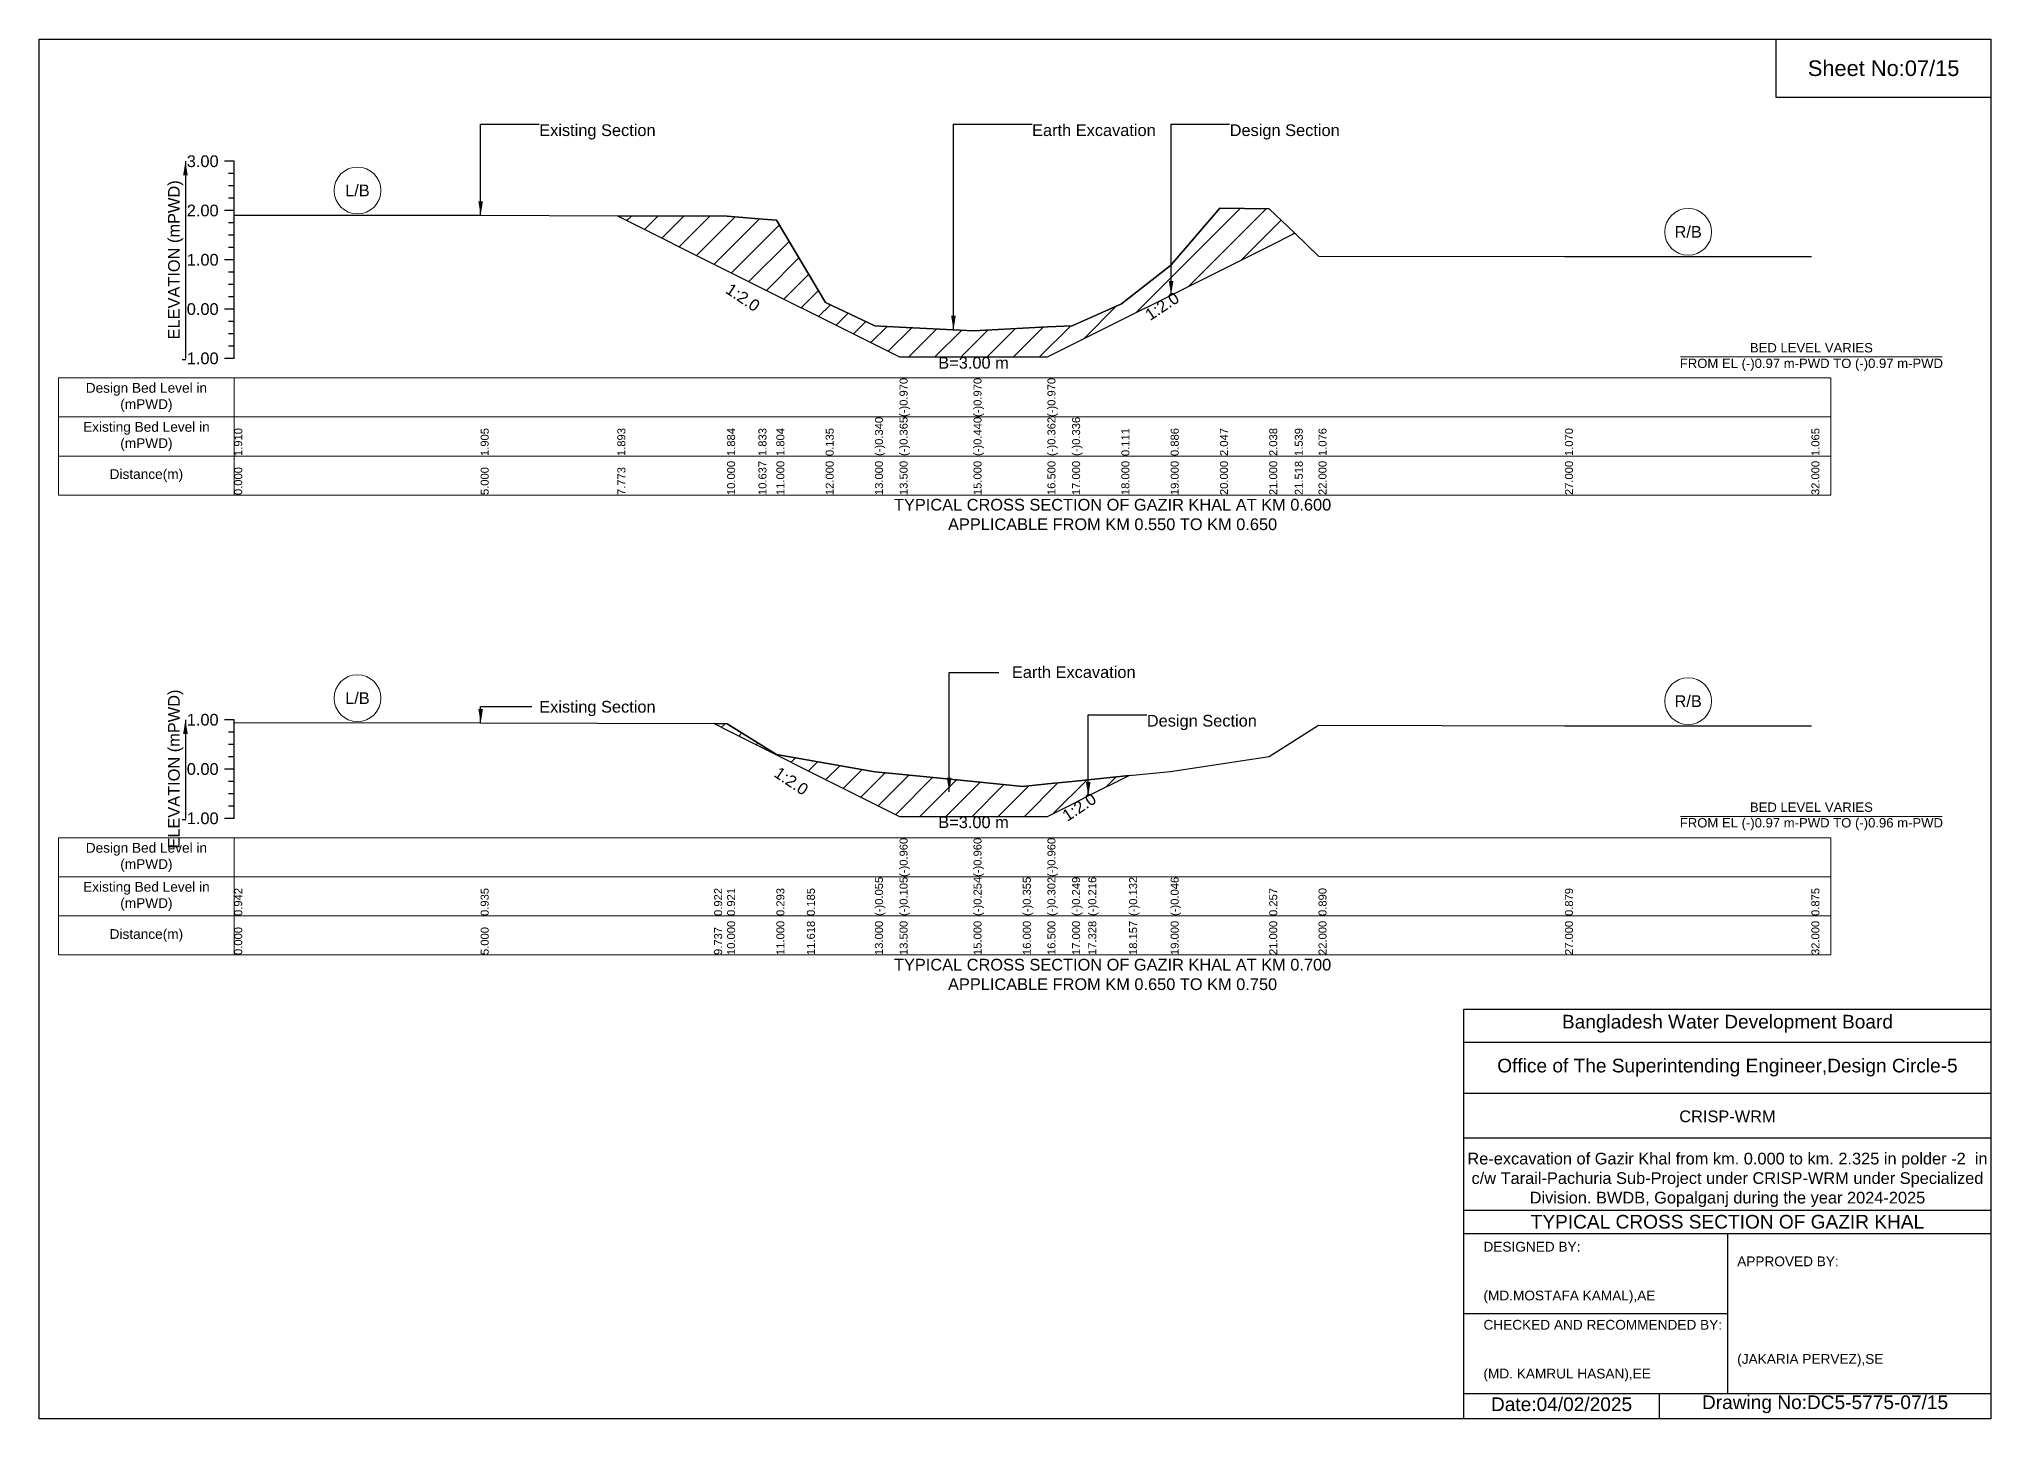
# Model space of a CAD drawing. Header units: inches. Extents: x 91000 to 258000, y -5656 to 9994.
# Drawn here: x 160000 to 168000, y -5656 to 0 of the extents above; entities that cross this region are included whole.
import ezdxf

# ---------------------------------------------------------------- set-up
doc = ezdxf.new("R2010")
doc.units = ezdxf.units.IN
doc.header["$LTSCALE"] = 7
doc.header["$MEASUREMENT"] = 0
for name, color, linetype, lineweight in [('Cross section Data Border', 7, 'Continuous', 9), ('Cross Section Labels', 7, 'Continuous', 9), ('Existing_Bed_Level for Xsection', 7, 'Continuous', 25)]:
    doc.layers.add(name, color=color, linetype=linetype, lineweight=lineweight)
doc.styles.get("Standard").update_dxf_attribs({"font": 'arial.ttf'})
doc.dimstyles.get("Standard").update_dxf_attribs({"dimtxt": 0.18, "dimasz": 0.18, "dimexe": 0.18, "dimexo": 0.0625, "dimgap": 0.09, "dimtad": 0, "dimtih": 1, "dimtoh": 1, "dimdec": 4, "dimzin": 0, "dimdsep": 46, "dimtxsty": 'Standard', "dimcen": 0.09, "dimadec": 0, "dimazin": 0, "dimtfac": 1, "dimtdec": 4, "dimtofl": 0, "dimtmove": 0, "dimatfit": 3, "dimfxl": 1, "dimtolj": 1, "dimtzin": 0, "dimarcsym": 0})

msp = doc.modelspace()

# ---------------------------------------------------------------- hatches: boundary and pattern name
at = {"layer": 'Existing_Bed_Level for Xsection'}
h = msp.add_hatch(dxfattribs=at)
h.set_pattern_fill('ANSI31', color=256, scale=606, style=0)
h.paths.add_polyline_path([(162370.2, -724.7), (162820, -949.6), (162948.6, -1013.9), (163022, -1050.6), (163224, -1151.6), (163426, -1252.6), (163527, -1303.1), (163830, -1303.1), (164133, -1303.1), (164234, -1252.6), (164436, -1151.6), (164638, -1050.6), (164639.9, -1049.6), (164840, -949.6), (165042, -848.6), (165146.7, -796.2), (165042, -695.4), (164840, -693.6), (164639.9, -926), (164638, -928.1), (164436, -1084.7), (164234, -1175), (164133, -1180.2), (163830, -1196), (163527, -1180.8), (163426, -1175.8), (163224, -1079.8), (163022, -742.7), (162948.6, -736.8), (162820, -726.6)])
h = msp.add_hatch(dxfattribs=at)
h.set_pattern_fill('ANSI31', color=256, scale=606, style=0)
h.paths.add_polyline_path([(162766.8, -2806.1), (162820, -2832.7), (163022, -2933.7), (163146.9, -2996.2), (163426, -3135.7), (163527, -3186.2), (163830, -3186.2), (164032, -3186.2), (164133, -3186.2), (164234, -3135.7), (164300.3, -3102.5), (164467.7, -3018.9), (164300.3, -3035.9), (164234, -3042.6), (164133, -3053.3), (164032, -3064), (163830, -3043.6), (163527, -3013.4), (163426, -3003.4), (163146.9, -2954.8), (163022, -2933.1), (162820, -2806.2)])

# ---------------------------------------------------------------- linework, layer by layer
for points in [[(160000, 0), (168000, 0), (168000, -5656), (160000, -5656)], [(167120, 0), (168000, 0), (168000, -240), (167120, -240)]]:
    msp.add_lwpolyline(points, close=True)
for points in [[(165840, -5656), (165840, -3976), (168000, -3976)], [(165840, -4112), (168000, -4112)], [(165840, -4320), (168000, -4320)], [(165840, -4504), (168000, -4504)], [(165840, -4800), (168000, -4800)], [(165840, -4896), (168000, -4896)], [(166920, -4896), (166920, -5552)], [(165840, -5224), (166920, -5224)], [(165840, -5552), (168000, -5552)], [(166640, -5552), (166640, -5656)]]:
    msp.add_lwpolyline(points)
at = {"layer": 'Cross section Data Border'}
for points in [[(160080, -1389.1), (167344, -1389.1), (167344, -1869.1), (160080, -1869.1)], [(160080, -3274.3), (167344, -3274.3), (167344, -3754.3), (160080, -3754.3)]]:
    msp.add_lwpolyline(points, close=True, dxfattribs=at)
for points in [[(160800, -1389.1), (160800, -1869.1)], [(160080, -1549.1), (167344, -1549.1)], [(160080, -1709.1), (167344, -1709.1)], [(160800, -3274.3), (160800, -3754.3)], [(160080, -3434.3), (167344, -3434.3)], [(160080, -3594.3), (167344, -3594.3)]]:
    msp.add_lwpolyline(points, dxfattribs=at)
at = {"layer": 'Cross Section Labels'}
for points in [[(166728.2, -1303.1), (167799.8, -1303.1)], [(166728.2, -3186.2), (167799.8, -3186.2)]]:
    msp.add_lwpolyline(points, dxfattribs=at)
for centre in [(161305, -620.8), (166759, -790.5), (161305, -2701.7), (166759, -2714.1)]:
    msp.add_circle(centre, 96, dxfattribs=at)
at = {"layer": 'Existing_Bed_Level for Xsection'}
for points in [[(160800, -501.1), (160760, -501.1)], [(160800, -551.6), (160776, -551.6)], [(160800, -1309.1), (160800, -1107.1), (160800, -905.1), (160800, -703.1), (160800, -501.1)], [(160800, -602.1), (160776, -602.1)], [(160800, -703.1), (160760, -703.1)], [(160800, -652.6), (160776, -652.6)], [(160800, -721.3), (161810, -722.3), (162370.2, -724.7), (162820, -726.6), (162948.6, -736.8), (163022, -742.7), (163224, -1079.8), (163426, -1175.8), (163527, -1180.8), (163527, -1180.8), (163830, -1196), (163830, -1196), (164133, -1180.2), (164133, -1180.2), (164234, -1175), (164436, -1084.7), (164638, -928.1), (164639.9, -926), (164840, -693.6), (165042, -695.4), (165146.7, -796.2), (165244, -889.8), (166254, -891), (167264, -892)], [(160800, -753.6), (160776, -753.6)], [(160800, -804.1), (160776, -804.1)], [(160800, -854.6), (160776, -854.6)], [(160800, -905.1), (160760, -905.1)], [(160800, -955.6), (160776, -955.6)], [(160800, -1006.1), (160776, -1006.1)], [(160800, -1107.1), (160760, -1107.1)], [(160800, -1056.6), (160776, -1056.6)], [(160800, -1157.6), (160776, -1157.6)], [(160800, -1208.1), (160776, -1208.1)], [(160800, -1258.6), (160776, -1258.6)], [(160800, -1309.1), (160760, -1309.1)], [(160800, -2790.3), (160760, -2790.3)], [(160800, -3194.3), (160800, -2992.3), (160800, -2790.3)], [(160800, -2840.8), (160776, -2840.8)], [(160800, -2802), (161810, -2803.4), (162766.8, -2806.1), (162820, -2806.2), (163022, -2933.1), (163146.9, -2954.8), (163426, -3003.4), (163527, -3013.4), (163527, -3013.4), (163830, -3043.6), (163830, -3043.6), (164032, -3064), (164133, -3053.3), (164133, -3053.3), (164234, -3042.6), (164300.3, -3035.9), (164467.7, -3018.9), (164638, -3001.6), (165042, -2940.4), (165244, -2812.5), (166254, -2814.7), (167264, -2815.5)], [(160800, -2891.3), (160776, -2891.3)], [(160800, -2941.8), (160776, -2941.8)], [(160800, -2992.3), (160760, -2992.3)], [(160800, -3042.8), (160776, -3042.8)], [(160800, -3093.3), (160776, -3093.3)], [(160800, -3194.3), (160760, -3194.3)], [(160800, -3143.8), (160776, -3143.8)]]:
    msp.add_lwpolyline(points, dxfattribs=at)
for points in [[(162370.2, -724.7), (162820, -949.6), (162948.6, -1013.9), (163022, -1050.6), (163224, -1151.6), (163426, -1252.6), (163527, -1303.1), (163527, -1303.1), (163830, -1303.1), (163830, -1303.1), (164133, -1303.1), (164133, -1303.1), (164234, -1252.6), (164436, -1151.6), (164638, -1050.6), (164639.9, -1049.6), (164840, -949.6), (165042, -848.6), (165146.7, -796.2), (165042, -695.4), (164840, -693.6), (164639.9, -926), (164638, -928.1), (164436, -1084.7), (164234, -1175), (164133, -1180.2), (164133, -1180.2), (163830, -1196), (163830, -1196), (163527, -1180.8), (163527, -1180.8), (163426, -1175.8), (163224, -1079.8), (163022, -742.7), (162948.6, -736.8), (162820, -726.6)], [(162766.8, -2806.1), (162766.8, -2806.1), (162820, -2832.7), (163022, -2933.7), (163146.9, -2996.2), (163426, -3135.7), (163527, -3186.2), (163527, -3186.2), (163830, -3186.2), (163830, -3186.2), (164032, -3186.2), (164133, -3186.2), (164133, -3186.2), (164234, -3135.7), (164300.3, -3102.5), (164467.7, -3018.9), (164300.3, -3035.9), (164234, -3042.6), (164133, -3053.3), (164133, -3053.3), (164032, -3064), (163830, -3043.6), (163830, -3043.6), (163527, -3013.4), (163527, -3013.4), (163426, -3003.4), (163146.9, -2954.8), (163022, -2933.1), (162820, -2806.2), (162766.8, -2806.1)]]:
    msp.add_lwpolyline(points, close=True, dxfattribs=at)

# ---------------------------------------------------------------- texts
at = {"attachment_point": 5}
for s, insert, char_height in [('Sheet No:07/15', (167560, -120), 64), ('Bangladesh Water Development Board', (166920, -4036), 56), ('Office of The Superintending Engineer,Design Circle-5', (166920, -4216), 56)]:
    msp.add_mtext(s, dxfattribs=dict(at, insert=insert, char_height=char_height))
for s, insert, char_height, width, attachment_point in [('CRISP-WRM', (166920, -4416), 48, 2240, 5), ('Re-excavation of Gazir Khal from km. 0.000 to km. 2.325 in polder -2  in c/w Tarail-Pachuria Sub-Project under CRISP-WRM under Specialized Division. BWDB, Gopalganj during the year 2024-2025', (166920, -4676), 48, 2160, 5), ('TYPICAL CROSS SECTION OF GAZIR KHAL', (166920, -4848), 56, 2240, 5), ('DESIGNED BY:^J^J^J(MD.MOSTAFA KAMAL),AE', (165920, -5056), 40, 1120, 4), ('APPROVED BY:^J^J^J^J^J^J(JAKARIA PERVEZ),SE', (166960, -5216), 40, 1120, 4), ('CHECKED AND RECOMMENDED BY:^J^J^J(MD. KAMRUL HASAN),EE', (165920, -5376), 40, 1120, 4), ('Date:04/02/2025', (166240, -5596), 56, 1120, 5), ('Drawing No:DC5-5775-07/15', (167320, -5596), 56, 1760, 5)]:
    msp.add_mtext(s, dxfattribs=dict(insert=insert, char_height=char_height, width=width, attachment_point=attachment_point))
at = {"layer": 'Cross section Data Border', "char_height": 40, "width": 640, "attachment_point": 5}
for s, insert in [('Design Bed Level in (mPWD)', (160440, -1469.1)), ('Existing Bed Level in (mPWD)', (160440, -1629.1)), ('Distance(m)', (160440, -1789.1)), ('Design Bed Level in (mPWD)', (160440, -3354.3)), ('Existing Bed Level in (mPWD)', (160440, -3514.3)), ('Distance(m)', (160440, -3674.3))]:
    msp.add_mtext(s, dxfattribs=dict(at, insert=insert))
at = {"layer": 'Cross Section Labels'}
for s, insert, char_height, attachment_point in [('Existing Section', (162050, -349.6), 48, 1), ('Earth Excavation', (164070, -349.6), 48, 1), ('Design Section', (164879.9, -349.6), 48, 1), ('L/B', (161305, -620.8), 48, 5), ('R/B', (166759, -790.5), 48, 5), ('BED LEVEL VARIES ^JFROM EL (-)0.97 m-PWD TO (-)0.97 m-PWD', (167264, -1303.1), 38.4, 5), ('B=3.00 m', (163830, -1303.1), 48, 2), ('TYPICAL CROSS SECTION OF GAZIR KHAL AT KM 0.600^JAPPLICABLE FROM KM 0.550 TO KM 0.650', (164400, -1949.1), 48, 5), ('Earth Excavation', (163987.4, -2570.7), 48, 1), ('L/B', (161305, -2701.7), 48, 5), ('Existing Section', (162050, -2712.8), 48, 1), ('R/B', (166759, -2714.1), 48, 5), ('Design Section', (164540.3, -2770.1), 48, 1), ('B=3.00 m', (163830, -3186.2), 48, 2), ('BED LEVEL VARIES ^JFROM EL (-)0.97 m-PWD TO (-)0.96 m-PWD', (167264, -3186.2), 38.4, 5), ('TYPICAL CROSS SECTION OF GAZIR KHAL AT KM 0.700^JAPPLICABLE FROM KM 0.650 TO KM 0.750', (164400, -3834.3), 48, 5)]:
    msp.add_mtext(s, dxfattribs=dict(at, insert=insert, char_height=char_height, attachment_point=attachment_point))
at = {"layer": 'Cross Section Labels', "char_height": 48, "attachment_point": 2}
for insert, rotation in [((162898.1, -1039.1), 326.30993), ((164589.4, -1074.9), 33.69007), ((163096.4, -3021.4), 326.30993), ((164249.8, -3127.8), 33.69007)]:
    msp.add_mtext('1:2.0', dxfattribs=dict(at, insert=insert, rotation=rotation))
at = {"layer": 'Existing_Bed_Level for Xsection', "char_height": 48, "attachment_point": 6}
for s, insert in [('3.00', (160736, -501.1)), ('2.00', (160736, -703.1)), ('1.00', (160736, -905.1)), ('0.00', (160736, -1107.1)), ('-1.00', (160736, -1309.1)), ('1.00', (160736, -2790.3)), ('0.00', (160736, -2992.3)), ('-1.00', (160736, -3194.3))]:
    msp.add_mtext(s, dxfattribs=dict(at, insert=insert))
at = {"layer": 'Existing_Bed_Level for Xsection', "rotation": 90}
for s, insert, char_height, attachment_point in [('ELEVATION (mPWD)', (160560, -905.1), 48, 5), ('(-)0.970', (163527, -1549.1), 32.8, 1), ('(-)0.970', (163830, -1549.1), 32.8, 1), ('(-)0.970', (164133, -1549.1), 32.8, 1), ('1.910', (160800, -1709.1), 32.8, 1), ('1.905', (161810, -1709.1), 32.8, 1), ('1.893', (162370.2, -1709.1), 32.8, 1), ('1.884', (162820, -1709.1), 32.8, 1), ('1.833', (162948.6, -1709.1), 32.8, 1), ('1.804', (163022, -1709.1), 32.8, 1), ('0.135', (163224, -1709.1), 32.8, 1), ('(-)0.340', (163426, -1709.1), 32.8, 1), ('(-)0.365', (163527, -1709.1), 32.8, 1), ('(-)0.440', (163830, -1709.1), 32.8, 1), ('(-)0.362', (164133, -1709.1), 32.8, 1), ('(-)0.336', (164234, -1709.1), 32.8, 1), ('0.111', (164436, -1709.1), 32.8, 1), ('0.886', (164638, -1709.1), 32.8, 1), ('2.047', (164840, -1709.1), 32.8, 1), ('2.038', (165042, -1709.1), 32.8, 1), ('1.539', (165146.7, -1709.1), 32.8, 1), ('1.076', (165244, -1709.1), 32.8, 1), ('1.070', (166254, -1709.1), 32.8, 1), ('1.065', (167264, -1709.1), 32.8, 1), ('0.000', (160800, -1869.1), 32.8, 1), ('5.000', (161810, -1869.1), 32.8, 1), ('7.773', (162370.2, -1869.1), 32.8, 1), ('10.000', (162820, -1869.1), 32.8, 1), ('10.637', (162948.6, -1869.1), 32.8, 1), ('11.000', (163022, -1869.1), 32.8, 1), ('12.000', (163224, -1869.1), 32.8, 1), ('13.000', (163426, -1869.1), 32.8, 1), ('13.500', (163527, -1869.1), 32.8, 1), ('15.000', (163830, -1869.1), 32.8, 1), ('16.500', (164133, -1869.1), 32.8, 1), ('17.000', (164234, -1869.1), 32.8, 1), ('18.000', (164436, -1869.1), 32.8, 1), ('19.000', (164638, -1869.1), 32.8, 1), ('20.000', (164840, -1869.1), 32.8, 1), ('21.000', (165042, -1869.1), 32.8, 1), ('21.518', (165146.7, -1869.1), 32.8, 1), ('22.000', (165244, -1869.1), 32.8, 1), ('27.000', (166254, -1869.1), 32.8, 1), ('32.000', (167264, -1869.1), 32.8, 1), ('ELEVATION (mPWD)', (160560, -2992.3), 48, 5), ('(-)0.960', (163527, -3434.3), 32.8, 1), ('(-)0.960', (163830, -3434.3), 32.8, 1), ('(-)0.960', (164133, -3434.3), 32.8, 1), ('(-)0.055', (163426, -3594.3), 32.8, 1), ('(-)0.105', (163527, -3594.3), 32.8, 1), ('(-)0.254', (163830, -3594.3), 32.8, 1), ('(-)0.355', (164032, -3594.3), 32.8, 1), ('(-)0.302', (164133, -3594.3), 32.8, 1), ('(-)0.249', (164234, -3594.3), 32.8, 1), ('(-)0.216', (164300.3, -3594.3), 32.8, 1), ('(-)0.132', (164467.7, -3594.3), 32.8, 1), ('(-)0.046', (164638, -3594.3), 32.8, 1), ('0.942', (160800, -3594.3), 32.8, 1), ('0.935', (161810, -3594.3), 32.8, 1), ('0.922', (162766.8, -3594.3), 32.8, 1), ('0.921', (162820, -3594.3), 32.8, 1), ('0.293', (163022, -3594.3), 32.8, 1), ('0.185', (163146.9, -3594.3), 32.8, 1), ('0.257', (165042, -3594.3), 32.8, 1), ('0.890', (165244, -3594.3), 32.8, 1), ('0.879', (166254, -3594.3), 32.8, 1), ('0.875', (167264, -3594.3), 32.8, 1), ('0.000', (160800, -3754.3), 32.8, 1), ('5.000', (161810, -3754.3), 32.8, 1), ('9.737', (162766.8, -3754.3), 32.8, 1), ('10.000', (162820, -3754.3), 32.8, 1), ('11.000', (163022, -3754.3), 32.8, 1), ('11.618', (163146.9, -3754.3), 32.8, 1), ('13.000', (163426, -3754.3), 32.8, 1), ('13.500', (163527, -3754.3), 32.8, 1), ('15.000', (163830, -3754.3), 32.8, 1), ('16.000', (164032, -3754.3), 32.8, 1), ('16.500', (164133, -3754.3), 32.8, 1), ('17.000', (164234, -3754.3), 32.8, 1), ('17.328', (164300.3, -3754.3), 32.8, 1), ('18.157', (164467.7, -3754.3), 32.8, 1), ('19.000', (164638, -3754.3), 32.8, 1), ('21.000', (165042, -3754.3), 32.8, 1), ('22.000', (165244, -3754.3), 32.8, 1), ('27.000', (166254, -3754.3), 32.8, 1), ('32.000', (167264, -3754.3), 32.8, 1)]:
    msp.add_mtext(s, dxfattribs=dict(at, insert=insert, char_height=char_height, attachment_point=attachment_point))

# ---------------------------------------------------------------- leaders
at = {"layer": 'Cross Section Labels', "annotation_type": 0, "has_hookline": 1, "hookline_direction": 0}
for points, text_width in [([(161810, -722.3), (161810, -349.6), (162049.9, -349.6)], 467.2), ([(163747.8, -1191.9), (163747.8, -349.6), (164069.9, -349.6)], 497), ([(164639.9, -1049.6), (164639.9, -349.6), (164879.8, -349.6)], 441.2), ([(163730.1, -3085.3), (163730.1, -2596.5), (163933.4, -2596.5)], 497), ([(161810, -2803.4), (161810, -2735.8), (162020.1, -2735.8)], 467.2), ([(164300.3, -3102.5), (164300.3, -2770.1), (164540.3, -2770.1)], 441.2)]:
    msp.add_leader(points, dimstyle='Standard', override={"dimasz": 57.6}, dxfattribs=dict(at, text_width=text_width))
at = {"layer": 'Existing_Bed_Level for Xsection'}
for points in [[(160600, -501.1), (160600, -1309.1)], [(160600, -2790.3), (160600, -3194.3)]]:
    msp.add_leader(points, dimstyle='Standard', override={"dimasz": 57.6}, dxfattribs=at)

doc.saveas('drawing.dxf')
